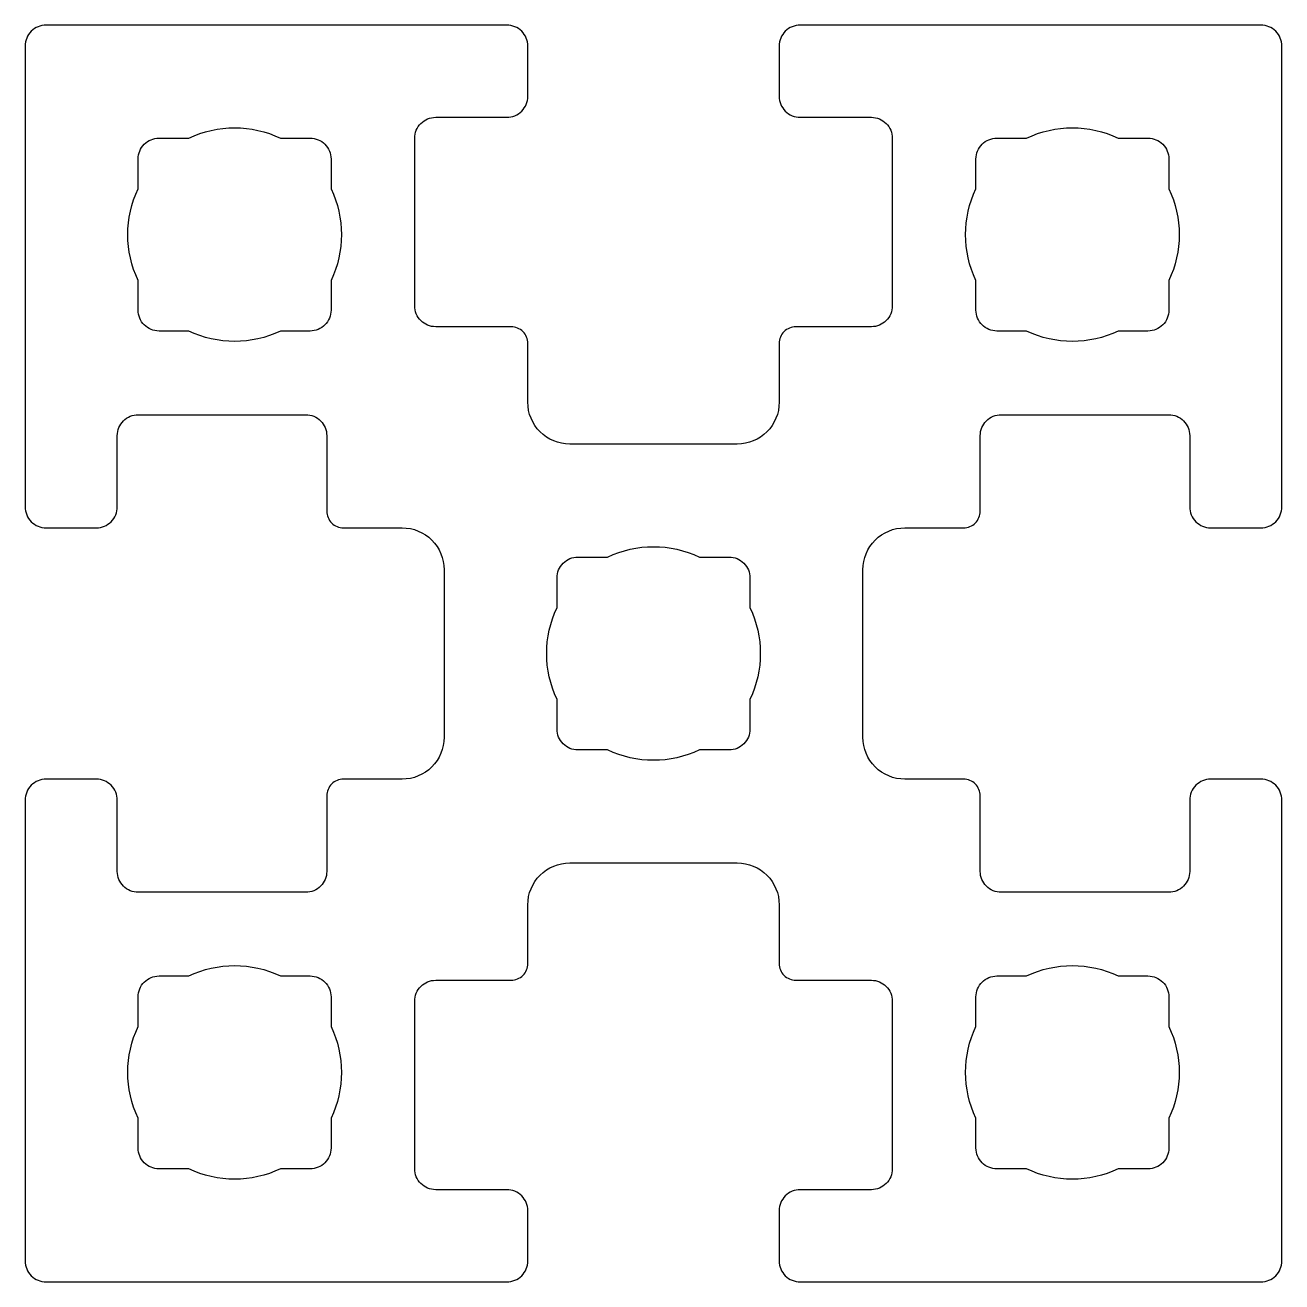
# Model space of a CAD drawing. Header units: millimetres. Extents: x -200.6 to -125.6, y 120.4 to 195.4.
import ezdxf

# ---------------------------------------------------------------- set-up
doc = ezdxf.new("R2010")
doc.units = ezdxf.units.MM
doc.layers.get('0').update_dxf_attribs({"linetype": 'CONTINUOUS'})

msp = doc.modelspace()

# ---------------------------------------------------------------- linework, layer by layer
for points in [[(-176.1, 189.9), (-171.85, 189.9, 0.414214), (-170.6, 191.15), (-170.6, 194.15, 0.414214), (-171.85, 195.4), (-199.35, 195.4, 0.414214), (-200.6, 194.15), (-200.6, 166.65, 0.414214), (-199.35, 165.4), (-196.35, 165.4, 0.414214), (-195.1, 166.65), (-195.1, 170.9, -0.414214), (-193.85, 172.15), (-183.85, 172.15, -0.414214), (-182.6, 170.9), (-182.6, 166.4, 0.414214), (-181.6, 165.4), (-178.1, 165.4, -0.414214), (-175.6, 162.9), (-175.6, 152.9, -0.414214), (-178.1, 150.4), (-181.6, 150.4, 0.414214), (-182.6, 149.4), (-182.6, 144.9, -0.414214), (-183.85, 143.65), (-193.85, 143.65, -0.414214), (-195.1, 144.9), (-195.1, 149.15, 0.414214), (-196.35, 150.4), (-199.35, 150.4, 0.414214), (-200.6, 149.15), (-200.6, 121.65, 0.414214), (-199.35, 120.4), (-171.85, 120.4, 0.414214), (-170.6, 121.65), (-170.6, 124.65, 0.414214), (-171.85, 125.9), (-176.1, 125.9, -0.414214), (-177.35, 127.15), (-177.35, 137.15, -0.414214), (-176.1, 138.4), (-171.6, 138.4, 0.414214), (-170.6, 139.4), (-170.6, 142.9, -0.414214), (-168.1, 145.4), (-158.1, 145.4, -0.414214), (-155.6, 142.9), (-155.6, 139.4, 0.414214), (-154.6, 138.4), (-150.1, 138.4, -0.414214), (-148.85, 137.15), (-148.85, 127.15, -0.414214), (-150.1, 125.9), (-154.35, 125.9, 0.414214), (-155.6, 124.65), (-155.6, 121.65, 0.414214), (-154.35, 120.4), (-126.85, 120.4, 0.414214), (-125.6, 121.65), (-125.6, 149.15, 0.414214), (-126.85, 150.4), (-129.85, 150.4, 0.414214), (-131.1, 149.15), (-131.1, 144.9, -0.414214), (-132.35, 143.65), (-142.35, 143.65, -0.414214), (-143.6, 144.9), (-143.6, 149.4, 0.414214), (-144.6, 150.4), (-148.1, 150.4, -0.414214), (-150.6, 152.9), (-150.6, 162.9, -0.414214), (-148.1, 165.4), (-144.6, 165.4, 0.414214), (-143.6, 166.4), (-143.6, 170.9, -0.414214), (-142.35, 172.15), (-132.35, 172.15, -0.414214), (-131.1, 170.9), (-131.1, 166.65, 0.414214), (-129.85, 165.4), (-126.85, 165.4, 0.414214), (-125.6, 166.65), (-125.6, 194.15, 0.414214), (-126.85, 195.4), (-154.35, 195.4, 0.414214), (-155.6, 194.15), (-155.6, 191.15, 0.414214), (-154.35, 189.9), (-150.1, 189.9, -0.414214), (-148.85, 188.65), (-148.85, 178.65, -0.414214), (-150.1, 177.4), (-154.6, 177.4, 0.414214), (-155.6, 176.4), (-155.6, 172.9, -0.414214), (-158.1, 170.4), (-168.1, 170.4, -0.414214), (-170.6, 172.9), (-170.6, 176.4, 0.414214), (-171.6, 177.4), (-176.1, 177.4, -0.414214), (-177.35, 178.65), (-177.35, 188.65, -0.414214)], [(-190.839, 177.143), (-192.607, 177.143, -0.414214), (-193.857, 178.393), (-193.857, 180.161, -0.225755), (-193.857, 185.639), (-193.857, 187.407, -0.414214), (-192.607, 188.657), (-190.839, 188.657, -0.225755), (-185.361, 188.657), (-183.593, 188.657, -0.414214), (-182.343, 187.407), (-182.343, 185.639, -0.225755), (-182.343, 180.161), (-182.343, 178.393, -0.414214), (-183.593, 177.143), (-185.361, 177.143, -0.225755)], [(-135.361, 188.657), (-133.593, 188.657, -0.414214), (-132.343, 187.407), (-132.343, 185.639, -0.225755), (-132.343, 180.161), (-132.343, 178.393, -0.414214), (-133.593, 177.143), (-135.361, 177.143, -0.225755), (-140.839, 177.143), (-142.607, 177.143, -0.414214), (-143.857, 178.393), (-143.857, 180.161, -0.225755), (-143.857, 185.639), (-143.857, 187.407, -0.414214), (-142.607, 188.657), (-140.839, 188.657, -0.225755)], [(-160.361, 163.657), (-158.593, 163.657, -0.414214), (-157.343, 162.407), (-157.343, 160.639, -0.225755), (-157.343, 155.161), (-157.343, 153.393, -0.414214), (-158.593, 152.143), (-160.361, 152.143, -0.225755), (-165.839, 152.143), (-167.607, 152.143, -0.414214), (-168.857, 153.393), (-168.857, 155.161, -0.225755), (-168.857, 160.639), (-168.857, 162.407, -0.414214), (-167.607, 163.657), (-165.839, 163.657, -0.225755)], [(-190.839, 127.143), (-192.607, 127.143, -0.414214), (-193.857, 128.393), (-193.857, 130.161, -0.225755), (-193.857, 135.639), (-193.857, 137.407, -0.414214), (-192.607, 138.657), (-190.839, 138.657, -0.225755), (-185.361, 138.657), (-183.593, 138.657, -0.414214), (-182.343, 137.407), (-182.343, 135.639, -0.225755), (-182.343, 130.161), (-182.343, 128.393, -0.414214), (-183.593, 127.143), (-185.361, 127.143, -0.225755)], [(-142.607, 138.657), (-140.839, 138.657, -0.225755), (-135.361, 138.657), (-133.593, 138.657, -0.414214), (-132.343, 137.407), (-132.343, 135.639, -0.225755), (-132.343, 130.161), (-132.343, 128.393, -0.414214), (-133.593, 127.143), (-135.361, 127.143, -0.225755), (-140.839, 127.143), (-142.607, 127.143, -0.414214), (-143.857, 128.393), (-143.857, 130.161, -0.225755), (-143.857, 135.639), (-143.857, 137.407, -0.414214)]]:
    msp.add_lwpolyline(points, format="xyb", close=True)

doc.saveas('drawing.dxf')
